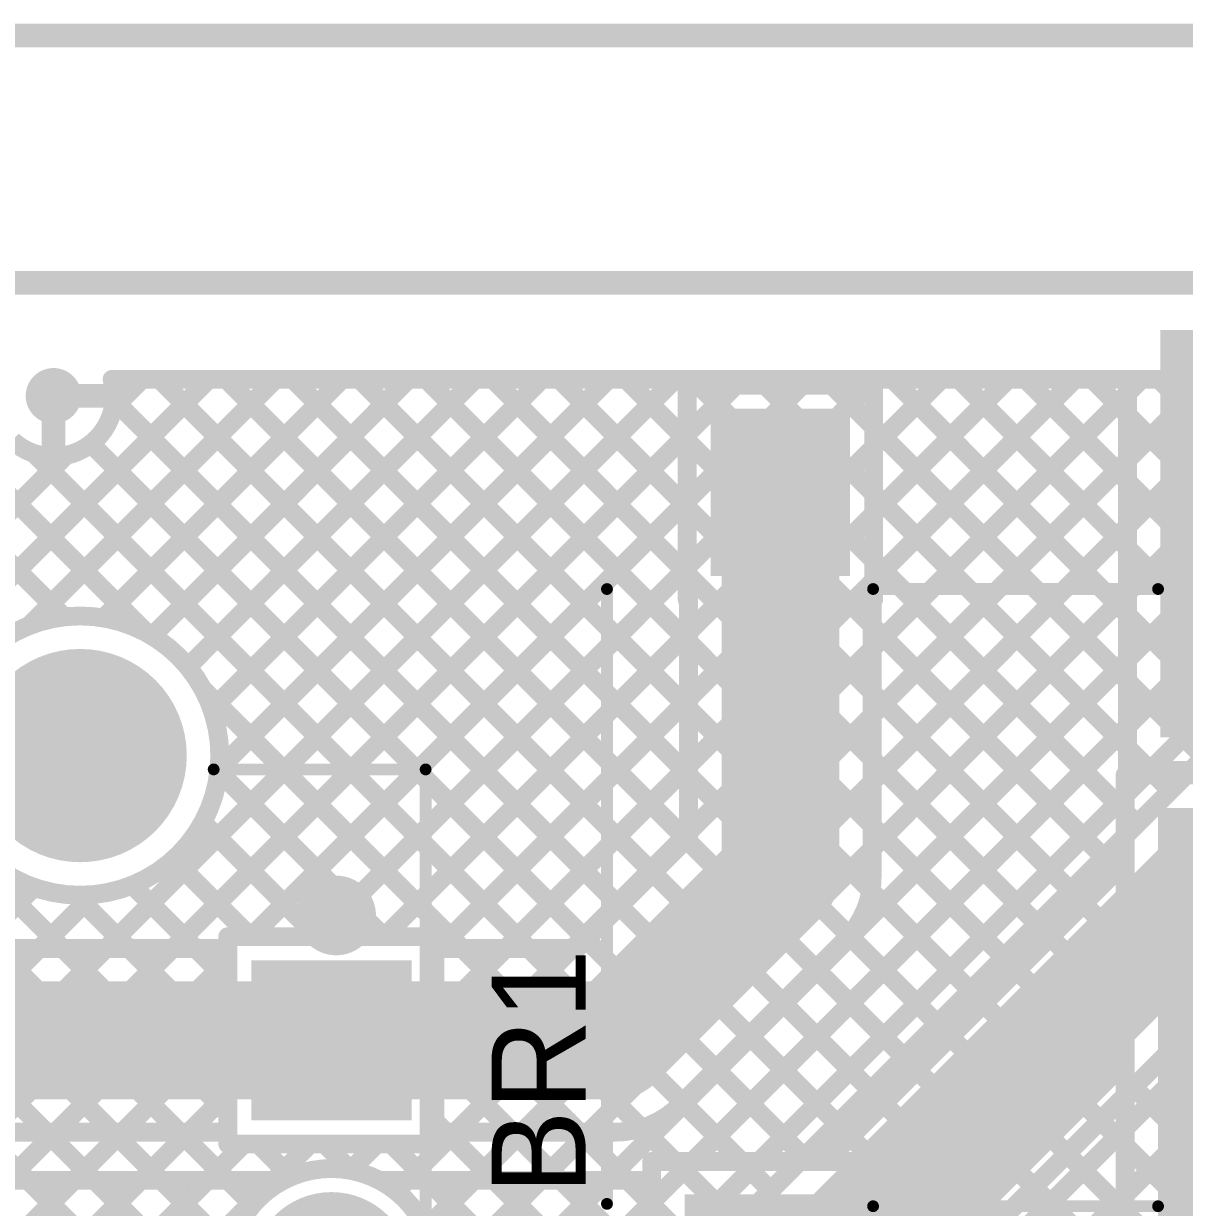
# Model space of a CAD drawing. Header units: millimetres. Extents: x 0.84 to 4.46, y 0.99 to 2.92.
# Drawn here: x 1.374 to 1.867, y 2.403 to 2.905 of the extents above; entities that cross this region are included whole.
import ezdxf

# ---------------------------------------------------------------- set-up
doc = ezdxf.new("R2010")
doc.units = ezdxf.units.MM
doc.header["$MEASUREMENT"] = 0
for name, color, linetype in [('BottomLayer', 5, 'Continuous'), ('BottomSolder', 6, 'Continuous'), ('Mechanical1', 6, 'Continuous'), ('Mechanical2', 216, 'Continuous'), ('MultiLayer', 9, 'Continuous'), ('PadHoleLayer', 156, 'Continuous'), ('TopLayer', 1, 'Continuous'), ('TopOverlay', 2, 'Continuous'), ('TopPaste', 8, 'Continuous'), ('TopSolder', 216, 'Continuous'), ('ViaHoleLayer', 16, 'Continuous')]:
    doc.layers.add(name, color=color, linetype=linetype)

# ---------------------------------------------------------------- blocks, each defined once
blk = doc.blocks.new('DF06S_36')
at = {"layer": 'TopLayer'}
for points in [[(-0.07677, 0.20354), (-0.12795, 0.20354), (-0.07677, 0.14055), (-0.12795, 0.14055)], [(0.12795, 0.20354), (0.07677, 0.20354), (0.12795, 0.14055), (0.07677, 0.14055)], [(-0.07677, -0.14055), (-0.12795, -0.14055), (-0.07677, -0.20354), (-0.12795, -0.20354)], [(0.12795, -0.14055), (0.07677, -0.14055), (0.12795, -0.20354), (0.07677, -0.20354)]]:
    blk.add_solid(points, dxfattribs=at)
at = {"layer": 'TopOverlay', "const_width": 0.005}
for points in [[(-0.176, 0.13), (-0.176, -0.131)], [(0.063, 0.131), (-0.058, 0.131)], [(0.176, 0.13), (0.176, -0.131)], [(0.063, -0.131), (-0.058, -0.131)]]:
    blk.add_lwpolyline(points, dxfattribs=at)
at = {"layer": 'TopOverlay'}
for points, const_width in [([(-0.17725, 0.13, 1), (-0.17475, 0.13, 1)], 0.0025), ([(-0.05925, 0.131, 1), (-0.05675, 0.131, 1)], 0.0025), ([(0.06175, 0.131, 1), (0.06425, 0.131, 1)], 0.0025), ([(0.17475, 0.13, 1), (0.17725, 0.13, 1)], 0.0025), ([(-0.17725, -0.131, 1), (-0.17475, -0.131, 1)], 0.0025), ([(-0.05925, -0.131, 1), (-0.05675, -0.131, 1)], 0.0025), ([(0.06175, -0.131, 1), (0.06425, -0.131, 1)], 0.0025), ([(0.17475, -0.131, 1), (0.17725, -0.131, 1)], 0.0025), ([(-0.1427, -0.174, 1), (-0.1633, -0.174, 1)], 0.01969), ([(-0.16822, -0.174, 1), (-0.15837, -0.174, 1)], 0.00984), ([(-0.14763, -0.174, 1), (-0.13778, -0.174, 1)], 0.00984)]:
    blk.add_lwpolyline(points, format="xyb", close=True, dxfattribs=dict(at, const_width=const_width))
at = {"layer": 'TopPaste'}
for points in [[(-0.07677, 0.20354), (-0.12795, 0.20354), (-0.07677, 0.14055), (-0.12795, 0.14055)], [(0.12795, 0.20354), (0.07677, 0.20354), (0.12795, 0.14055), (0.07677, 0.14055)], [(-0.07677, -0.14055), (-0.12795, -0.14055), (-0.07677, -0.20354), (-0.12795, -0.20354)], [(0.12795, -0.14055), (0.07677, -0.14055), (0.12795, -0.20354), (0.07677, -0.20354)]]:
    blk.add_solid(points, dxfattribs=at)
at = {"layer": 'TopSolder'}
for points in [[(-0.07277, 0.20754), (-0.13195, 0.20754), (-0.07277, 0.13655), (-0.13195, 0.13655)], [(0.13195, 0.20754), (0.07277, 0.20754), (0.13195, 0.13655), (0.07277, 0.13655)], [(-0.07277, -0.13655), (-0.13195, -0.13655), (-0.07277, -0.20754), (-0.13195, -0.20754)], [(0.13195, -0.13655), (0.07277, -0.13655), (0.13195, -0.20754), (0.07277, -0.20754)]]:
    blk.add_solid(points, dxfattribs=at)
blk = doc.blocks.new('292303_1_51')
at = {"layer": 'BottomLayer', "const_width": 0.03}
blk.add_lwpolyline([(0.08343, 0, 1), (0.11343, 0, 1)], format="xyb", close=True, dxfattribs=at)
at = {"layer": 'BottomLayer'}
blk.add_solid([(-0.03, -0.03), (0.03, -0.03), (-0.03, 0.03), (0.03, 0.03)], dxfattribs=at)
at = {"layer": 'BottomSolder'}
for points, const_width in [([(0.08143, 0, 1), (0.11543, 0, 1)], 0.034), ([(-0.12287, -0.10669, 1), (-0.11887, -0.10669, 1)], 0.004)]:
    blk.add_lwpolyline(points, format="xyb", close=True, dxfattribs=dict(at, const_width=const_width))
blk.add_solid([(-0.034, -0.034), (0.034, -0.034), (-0.034, 0.034), (0.034, 0.034)], dxfattribs=at)
at = {"layer": 'MultiLayer', "const_width": 0.03}
blk.add_lwpolyline([(0.08343, 0, 1), (0.11343, 0, 1)], format="xyb", close=True, dxfattribs=at)
at = {"layer": 'MultiLayer'}
blk.add_solid([(-0.03, -0.03), (0.03, -0.03), (-0.03, 0.03), (0.03, 0.03)], dxfattribs=at)
at = {"layer": 'PadHoleLayer'}
for points, const_width in [([(-0.00906, 0, 1), (0.00906, 0, 1)], 0.01811), ([(-0.1435, -0.10669, 1), (-0.09823, -0.10669, 1)], 0.04528)]:
    blk.add_lwpolyline(points, format="xyb", close=True, dxfattribs=dict(at, const_width=const_width))
at = {"layer": 'TopLayer', "const_width": 0.03}
blk.add_lwpolyline([(0.08343, 0, 1), (0.11343, 0, 1)], format="xyb", close=True, dxfattribs=at)
at = {"layer": 'TopLayer'}
blk.add_solid([(-0.03, -0.03), (0.03, -0.03), (-0.03, 0.03), (0.03, 0.03)], dxfattribs=at)
at = {"layer": 'TopOverlay', "const_width": 0.005}
for points in [[(-0.115, -0.05), (-0.115, 0.04)], [(0.395, 0.04), (-0.115, 0.04)]]:
    blk.add_lwpolyline(points, dxfattribs=at)
at = {"layer": 'TopOverlay'}
for points, const_width in [([(-0.11625, 0.04, 1), (-0.11375, 0.04, 1)], 0.0025), ([(-0.11625, 0.04, 1), (-0.11375, 0.04, 1)], 0.0025), ([(-0.04593, 0.002, 1), (-0.06007, 0.002, 1)], 0.01969), ([(-0.06499, 0.002, 1), (-0.05515, 0.002, 1)], 0.00984), ([(-0.05085, 0.002, 1), (-0.04101, 0.002, 1)], 0.00984), ([(-0.11625, -0.05, 1), (-0.11375, -0.05, 1)], 0.0025)]:
    blk.add_lwpolyline(points, format="xyb", close=True, dxfattribs=dict(at, const_width=const_width))
at = {"layer": 'TopSolder'}
for points, const_width in [([(0.08143, 0, 1), (0.11543, 0, 1)], 0.034), ([(-0.12287, -0.10669, 1), (-0.11887, -0.10669, 1)], 0.004)]:
    blk.add_lwpolyline(points, format="xyb", close=True, dxfattribs=dict(at, const_width=const_width))
blk.add_solid([(-0.034, -0.034), (0.034, -0.034), (-0.034, 0.034), (0.034, 0.034)], dxfattribs=at)

msp = doc.modelspace()

# ---------------------------------------------------------------- linework, layer by layer
at = {"layer": 'BottomLayer'}
for points, const_width in [([(1.38109, 2.747, 1), (1.39291, 2.747, 1)], 0.01181), ([(1.40984, 2.754, 1), (1.41384, 2.754, 1)], 0.004), ([(1.40984, 2.754, 1), (1.41384, 2.754, 1)], 0.004), ([(1.42264, 2.754, 1), (1.42664, 2.754, 1)], 0.004), ([(1.43007, 2.754, 1), (1.43407, 2.754, 1)], 0.004), ([(1.45092, 2.754, 1), (1.45492, 2.754, 1)], 0.004), ([(1.45836, 2.754, 1), (1.46236, 2.754, 1)], 0.004), ([(1.47921, 2.754, 1), (1.48321, 2.754, 1)], 0.004), ([(1.48664, 2.754, 1), (1.49064, 2.754, 1)], 0.004), ([(1.50749, 2.754, 1), (1.51149, 2.754, 1)], 0.004), ([(1.51493, 2.754, 1), (1.51893, 2.754, 1)], 0.004), ([(1.53577, 2.754, 1), (1.53977, 2.754, 1)], 0.004), ([(1.54321, 2.754, 1), (1.54721, 2.754, 1)], 0.004), ([(1.56406, 2.754, 1), (1.56806, 2.754, 1)], 0.004), ([(1.5715, 2.754, 1), (1.5755, 2.754, 1)], 0.004), ([(1.59234, 2.754, 1), (1.59634, 2.754, 1)], 0.004), ([(1.59978, 2.754, 1), (1.60378, 2.754, 1)], 0.004), ([(1.62063, 2.754, 1), (1.62463, 2.754, 1)], 0.004), ([(1.62806, 2.754, 1), (1.63206, 2.754, 1)], 0.004), ([(1.64891, 2.754, 1), (1.65291, 2.754, 1)], 0.004), ([(1.65635, 2.754, 1), (1.66035, 2.754, 1)], 0.004), ([(1.6772, 2.754, 1), (1.6812, 2.754, 1)], 0.004), ([(1.68463, 2.754, 1), (1.68863, 2.754, 1)], 0.004), ([(1.70548, 2.754, 1), (1.70948, 2.754, 1)], 0.004), ([(1.71292, 2.754, 1), (1.71692, 2.754, 1)], 0.004), ([(1.73377, 2.754, 1), (1.73777, 2.754, 1)], 0.004), ([(1.7412, 2.754, 1), (1.7452, 2.754, 1)], 0.004), ([(1.76205, 2.754, 1), (1.76605, 2.754, 1)], 0.004), ([(1.76949, 2.754, 1), (1.77349, 2.754, 1)], 0.004), ([(1.79033, 2.754, 1), (1.79433, 2.754, 1)], 0.004), ([(1.79777, 2.754, 1), (1.80177, 2.754, 1)], 0.004), ([(1.81862, 2.754, 1), (1.82262, 2.754, 1)], 0.004), ([(1.82605, 2.754, 1), (1.83005, 2.754, 1)], 0.004), ([(1.8469, 2.754, 1), (1.8509, 2.754, 1)], 0.004), ([(1.85434, 2.754, 1), (1.85834, 2.754, 1)], 0.004), ([(1.3845, 2.747, 1), (1.3895, 2.747, 1)], 0.005), ([(1.3845, 2.747, 1), (1.3895, 2.747, 1)], 0.005), ([(1.40631, 2.747, 1), (1.41131, 2.747, 1)], 0.005), ([(1.41074, 2.74505, 1), (1.41474, 2.74505, 1)], 0.004), ([(1.41081, 2.747, 1), (1.41481, 2.747, 1)], 0.004), ([(1.41081, 2.747, 1), (1.41481, 2.747, 1)], 0.004), ([(1.41024, 2.7416, 1), (1.41424, 2.7416, 1)], 0.004), ([(1.3845, 2.72519, 1), (1.3895, 2.72519, 1)], 0.005), ([(1.40087, 2.72664, 1), (1.40487, 2.72664, 1)], 0.004), ([(1.37664, 2.72258, 1), (1.38064, 2.72258, 1)], 0.004), ([(1.3904, 2.72176, 1), (1.3944, 2.72176, 1)], 0.004), ([(1.45758, 2.59429, 1), (1.33903, 2.59429, 1)], 0.008), ([(1.37469, 2.64949, 1), (1.37869, 2.64949, 1)], 0.004), ([(1.38948, 2.65317, 1), (1.39348, 2.65317, 1)], 0.004), ([(1.40622, 2.65273, 1), (1.41022, 2.65273, 1)], 0.004), ([(1.42451, 2.64643, 1), (1.42851, 2.64643, 1)], 0.004), ([(1.42686, 2.64509, 1), (1.43086, 2.64509, 1)], 0.004), ([(1.44205, 2.63199, 1), (1.44605, 2.63199, 1)], 0.004), ([(1.44844, 2.62249, 1), (1.45244, 2.62249, 1)], 0.004), ([(1.45225, 2.6139, 1), (1.45625, 2.6139, 1)], 0.004), ([(1.45558, 2.59429, 1), (1.45958, 2.59429, 1)], 0.004), ([(1.45519, 2.58746, 1), (1.45919, 2.58746, 1)], 0.004), ([(1.45532, 2.58869, 1), (1.45932, 2.58869, 1)], 0.004), ([(1.85924, 2.57939, 1), (1.86324, 2.57939, 1)], 0.004), ([(1.44839, 2.56598, 1), (1.45239, 2.56598, 1)], 0.004), ([(1.8451, 2.56525, 1), (1.8491, 2.56525, 1)], 0.004), ([(1.4359, 2.55018, 1), (1.4399, 2.55018, 1)], 0.004), ([(1.83096, 2.55111, 1), (1.83496, 2.55111, 1)], 0.004), ([(1.41848, 2.53932, 1), (1.42248, 2.53932, 1)], 0.004), ([(1.3767, 2.53835, 1), (1.3807, 2.53835, 1)], 0.004), ([(1.39447, 2.53504, 1), (1.39847, 2.53504, 1)], 0.004), ([(1.40191, 2.53528, 1), (1.40591, 2.53528, 1)], 0.004), ([(1.81681, 2.53697, 1), (1.82081, 2.53697, 1)], 0.004), ([(1.80267, 2.52283, 1), (1.80667, 2.52283, 1)], 0.004), ([(1.459, 2.51743, 1), (1.463, 2.51743, 1)], 0.004), ([(1.459, 2.51743, 1), (1.463, 2.51743, 1)], 0.004), ([(1.46866, 2.51743, 1), (1.47266, 2.51743, 1)], 0.004), ([(1.46891, 2.51743, 1), (1.47291, 2.51743, 1)], 0.004), ([(1.49694, 2.51743, 1), (1.50094, 2.51743, 1)], 0.004), ([(1.49719, 2.51743, 1), (1.50119, 2.51743, 1)], 0.004), ([(1.52523, 2.51743, 1), (1.52923, 2.51743, 1)], 0.004), ([(1.52547, 2.51743, 1), (1.52947, 2.51743, 1)], 0.004), ([(1.547, 2.51743, 1), (1.551, 2.51743, 1)], 0.004), ([(1.547, 2.51743, 1), (1.551, 2.51743, 1)], 0.004), ([(1.547, 2.51067, 1), (1.551, 2.51067, 1)], 0.004), ([(1.78853, 2.50868, 1), (1.79253, 2.50868, 1)], 0.004), ([(1.459, 2.50752, 1), (1.463, 2.50752, 1)], 0.004), ([(1.459, 2.4988, 1), (1.463, 2.4988, 1)], 0.004), ([(1.547, 2.49565, 1), (1.551, 2.49565, 1)], 0.004), ([(1.77439, 2.49454, 1), (1.77839, 2.49454, 1)], 0.004), ([(1.459, 2.47923, 1), (1.463, 2.47923, 1)], 0.004), ([(1.547, 2.48238, 1), (1.551, 2.48238, 1)], 0.004), ([(1.76024, 2.4804, 1), (1.76424, 2.4804, 1)], 0.004), ([(1.459, 2.47052, 1), (1.463, 2.47052, 1)], 0.004), ([(1.547, 2.46737, 1), (1.551, 2.46737, 1)], 0.004), ([(1.7461, 2.46626, 1), (1.7501, 2.46626, 1)], 0.004), ([(1.85783, 2.46767, 1), (1.86183, 2.46767, 1)], 0.004), ([(1.547, 2.4541, 1), (1.551, 2.4541, 1)], 0.004), ([(1.84368, 2.45353, 1), (1.84768, 2.45353, 1)], 0.004), ([(1.459, 2.45095, 1), (1.463, 2.45095, 1)], 0.004), ([(1.73196, 2.45211, 1), (1.73596, 2.45211, 1)], 0.004), ([(1.459, 2.44223, 1), (1.463, 2.44223, 1)], 0.004), ([(1.547, 2.43908, 1), (1.551, 2.43908, 1)], 0.004), ([(1.82954, 2.43939, 1), (1.83354, 2.43939, 1)], 0.004), ([(1.71782, 2.43797, 1), (1.72182, 2.43797, 1)], 0.004), ([(1.459, 2.42943, 1), (1.463, 2.42943, 1)], 0.004), ([(1.459, 2.42943, 1), (1.463, 2.42943, 1)], 0.004), ([(1.46576, 2.42943, 1), (1.46976, 2.42943, 1)], 0.004), ([(1.47181, 2.42943, 1), (1.47581, 2.42943, 1)], 0.004), ([(1.49404, 2.42943, 1), (1.49804, 2.42943, 1)], 0.004), ([(1.50009, 2.42943, 1), (1.50409, 2.42943, 1)], 0.004), ([(1.52233, 2.42943, 1), (1.52633, 2.42943, 1)], 0.004), ([(1.52837, 2.42943, 1), (1.53237, 2.42943, 1)], 0.004), ([(1.547, 2.42943, 1), (1.551, 2.42943, 1)], 0.004), ([(1.547, 2.42943, 1), (1.551, 2.42943, 1)], 0.004), ([(1.70368, 2.42383, 1), (1.70768, 2.42383, 1)], 0.004), ([(1.8154, 2.42524, 1), (1.8194, 2.42524, 1)], 0.004), ([(1.51114, 2.41824, 1), (1.51514, 2.41824, 1)], 0.004), ([(1.51131, 2.41821, 1), (1.51531, 2.41821, 1)], 0.004), ([(1.37409, 2.414, 1), (1.37809, 2.414, 1)], 0.004), ([(1.39377, 2.414, 1), (1.39777, 2.414, 1)], 0.004), ([(1.40238, 2.414, 1), (1.40638, 2.414, 1)], 0.004), ([(1.42205, 2.414, 1), (1.42605, 2.414, 1)], 0.004), ([(1.43066, 2.414, 1), (1.43466, 2.414, 1)], 0.004), ([(1.45033, 2.414, 1), (1.45433, 2.414, 1)], 0.004), ([(1.45895, 2.414, 1), (1.46295, 2.414, 1)], 0.004), ([(1.47862, 2.414, 1), (1.48262, 2.414, 1)], 0.004), ([(1.48263, 2.414, 1), (1.48663, 2.414, 1)], 0.004), ([(1.48263, 2.414, 1), (1.48663, 2.414, 1)], 0.004), ([(1.48575, 2.41548, 1), (1.48975, 2.41548, 1)], 0.004), ([(1.53052, 2.40933, 1), (1.53452, 2.40933, 1)], 0.004), ([(1.68953, 2.40969, 1), (1.69353, 2.40969, 1)], 0.004), ([(1.80126, 2.4111, 1), (1.80526, 2.4111, 1)], 0.004), ([(1.86639, 2.40254, 1), (1.87039, 2.40254, 1)], 0.004)]:
    msp.add_lwpolyline(points, format="xyb", close=True, dxfattribs=dict(at, const_width=const_width))
for points, const_width in [([(1.035, 2.33608), (1.45292, 2.754)], 0.008), ([(1.14923, 2.754), (1.461, 2.44223)], 0.008), ([(1.31091, 2.414), (1.65091, 2.754)], 0.008), ([(1.3392, 2.414), (1.6792, 2.754)], 0.008), ([(1.37669, 2.64949), (1.48121, 2.754)], 0.008), ([(1.40822, 2.65273), (1.50949, 2.754)], 0.008), ([(1.41184, 2.754), (2.40716, 2.754)], 0.008), ([(1.41224, 2.7416), (1.42464, 2.754)], 0.008), ([(1.42886, 2.64509), (1.53777, 2.754)], 0.008), ([(1.43207, 2.754), (1.73396, 2.45211)], 0.008), ([(1.44405, 2.63199), (1.56606, 2.754)], 0.008), ([(1.45425, 2.6139), (1.59434, 2.754)], 0.008), ([(1.45732, 2.58869), (1.62263, 2.754)], 0.008), ([(1.46036, 2.754), (1.7481, 2.46626)], 0.008), ([(1.47091, 2.51743), (1.70748, 2.754)], 0.008), ([(1.48864, 2.754), (1.76224, 2.4804)], 0.008), ([(1.49919, 2.51743), (1.73577, 2.754)], 0.008), ([(1.51693, 2.754), (1.77639, 2.49454)], 0.008), ([(1.52747, 2.51743), (1.76405, 2.754)], 0.008), ([(1.53252, 2.40933), (1.87719, 2.754)], 0.008), ([(1.5433, 2.33526), (1.96204, 2.754)], 0.008), ([(1.54494, 2.39347), (1.90547, 2.754)], 0.008), ([(1.54521, 2.754), (1.79053, 2.50868)], 0.008), ([(1.54856, 2.36881), (1.93376, 2.754)], 0.008), ([(1.549, 2.51067), (1.79233, 2.754)], 0.008), ([(1.549, 2.4541), (1.8489, 2.754)], 0.008), ([(1.549, 2.48238), (1.82062, 2.754)], 0.008), ([(1.57158, 2.33526), (1.99032, 2.754)], 0.008), ([(1.5735, 2.754), (1.80467, 2.52283)], 0.008), ([(1.59987, 2.33526), (2.01861, 2.754)], 0.008), ([(1.60178, 2.754), (1.81881, 2.53697)], 0.008), ([(1.63006, 2.754), (1.83296, 2.55111)], 0.008), ([(1.65835, 2.754), (1.8471, 2.56525)], 0.008), ([(1.68663, 2.754), (1.86124, 2.57939)], 0.008), ([(1.71492, 2.754), (1.87538, 2.59354)], 0.008), ([(1.7432, 2.754), (1.88952, 2.60768)], 0.008), ([(1.77149, 2.754), (1.90367, 2.62182)], 0.008), ([(1.79977, 2.754), (1.91781, 2.63596)], 0.008), ([(1.82805, 2.754), (1.93195, 2.6501)], 0.008), ([(1.85634, 2.754), (1.94609, 2.66425)], 0.008), ([(1.387, 2.747), (1.40881, 2.747)], 0.01), ([(1.387, 2.72519), (1.387, 2.747)], 0.01), ([(1.41274, 2.74505), (1.71982, 2.43797)], 0.008), ([(1.13959, 2.73535), (1.46095, 2.414)], 0.008), ([(1.40287, 2.72664), (1.70568, 2.42383)], 0.008), ([(1.035, 2.36436), (1.3924, 2.72176)], 0.008), ([(1.3228, 2.72185), (1.39148, 2.65317)], 0.008), ([(1.35175, 2.72119), (1.42651, 2.64643)], 0.008), ([(1.37864, 2.72258), (1.69153, 2.40969)], 0.008), ([(1.13868, 2.70798), (1.43266, 2.414)], 0.008), ([(1.13063, 2.68775), (1.40438, 2.414)], 0.008), ([(1.11808, 2.67201), (1.37609, 2.414)], 0.008), ([(1.61711, 2.33526), (1.94942, 2.66758)], 0.008), ([(1.63326, 2.29626), (1.977, 2.64)], 0.05), ([(1.45044, 2.62249), (1.67739, 2.39555)], 0.008), ([(1.64286, 2.23683), (2.00703, 2.601)], 0.008), ([(1.66084, 2.26868), (1.99315, 2.601)], 0.008), ([(1.67115, 2.23683), (2.03531, 2.601)], 0.008), ([(1.69943, 2.23683), (2.0636, 2.601)], 0.008), ([(1.45719, 2.58746), (1.52723, 2.51743)], 0.008), ([(1.45039, 2.56598), (1.49894, 2.51743)], 0.008), ([(1.4379, 2.55018), (1.47066, 2.51743)], 0.008), ([(1.42048, 2.53932), (1.461, 2.4988)], 0.008), ([(1.24856, 2.40821), (1.3787, 2.53835)], 0.008), ([(1.28263, 2.414), (1.40391, 2.53528)], 0.008), ([(1.39647, 2.53504), (1.461, 2.47052)], 0.008), ([(1.461, 2.51743), (1.549, 2.51743)], 0.008), ([(1.461, 2.42943), (1.461, 2.51743)], 0.008), ([(1.549, 2.42943), (1.549, 2.51743)], 0.008), ([(1.36748, 2.414), (1.461, 2.50752)], 0.008), ([(1.549, 2.49565), (1.66325, 2.3814)], 0.008), ([(1.39577, 2.414), (1.461, 2.47923)], 0.008), ([(1.549, 2.46737), (1.64911, 2.36726)], 0.008), ([(1.85983, 2.46767), (1.89667, 2.43083)], 0.008), ([(1.70268, 2.23683), (1.92142, 2.45558)], 0.008), ([(1.84568, 2.45353), (1.88253, 2.41668)], 0.008), ([(1.42405, 2.414), (1.461, 2.45095)], 0.008), ([(1.549, 2.43908), (1.63497, 2.35312)], 0.008), ([(1.83154, 2.43939), (1.86839, 2.40254)], 0.008), ([(1.45233, 2.414), (1.46776, 2.42943)], 0.008), ([(1.461, 2.42943), (1.549, 2.42943)], 0.008), ([(1.47381, 2.42943), (1.48775, 2.41548)], 0.008), ([(1.48062, 2.414), (1.49604, 2.42943)], 0.008), ([(1.50209, 2.42943), (1.51331, 2.41821)], 0.008), ([(1.51314, 2.41824), (1.52433, 2.42943)], 0.008), ([(1.53037, 2.42943), (1.62082, 2.33898)], 0.008), ([(1.8174, 2.42524), (1.85424, 2.3884)], 0.008), ([(1.269, 2.414), (1.48463, 2.414)], 0.008), ([(1.80326, 2.4111), (1.8401, 2.37426)], 0.008)]:
    msp.add_lwpolyline(points, dxfattribs=dict(at, const_width=const_width))
at = {"layer": 'BottomLayer', "const_width": 0.008}
for points in [[(1.41184, 2.754, -0.068768), (1.41281, 2.747)], [(1.41281, 2.747, -0.653684), (1.3695, 2.72803)], [(1.48463, 2.414, -0.563357), (1.549, 2.375)]]:
    msp.add_lwpolyline(points, format="xyb", dxfattribs=at)
at = {"layer": 'Mechanical1', "const_width": 0.01}
msp.add_lwpolyline([(1, 2.9), (2.42309, 2.9)], dxfattribs=at)
at = {"layer": 'Mechanical2', "const_width": 0.01}
msp.add_lwpolyline([(1, 2.795), (4.45, 2.795)], dxfattribs=at)
at = {"layer": 'MultiLayer', "const_width": 0.01181}
msp.add_lwpolyline([(1.38109, 2.747, 1), (1.39291, 2.747, 1)], format="xyb", close=True, dxfattribs=at)
at = {"layer": 'TopLayer'}
for points, const_width in [([(1.38109, 2.747, 1), (1.39291, 2.747, 1)], 0.01181), ([(1.40984, 2.754, 1), (1.41384, 2.754, 1)], 0.004), ([(1.40984, 2.754, 1), (1.41384, 2.754, 1)], 0.004), ([(1.42264, 2.754, 1), (1.42664, 2.754, 1)], 0.004), ([(1.43007, 2.754, 1), (1.43407, 2.754, 1)], 0.004), ([(1.45092, 2.754, 1), (1.45492, 2.754, 1)], 0.004), ([(1.45836, 2.754, 1), (1.46236, 2.754, 1)], 0.004), ([(1.47921, 2.754, 1), (1.48321, 2.754, 1)], 0.004), ([(1.48664, 2.754, 1), (1.49064, 2.754, 1)], 0.004), ([(1.50749, 2.754, 1), (1.51149, 2.754, 1)], 0.004), ([(1.51493, 2.754, 1), (1.51893, 2.754, 1)], 0.004), ([(1.53577, 2.754, 1), (1.53977, 2.754, 1)], 0.004), ([(1.54321, 2.754, 1), (1.54721, 2.754, 1)], 0.004), ([(1.56406, 2.754, 1), (1.56806, 2.754, 1)], 0.004), ([(1.5715, 2.754, 1), (1.5755, 2.754, 1)], 0.004), ([(1.59234, 2.754, 1), (1.59634, 2.754, 1)], 0.004), ([(1.59978, 2.754, 1), (1.60378, 2.754, 1)], 0.004), ([(1.62063, 2.754, 1), (1.62463, 2.754, 1)], 0.004), ([(1.62806, 2.754, 1), (1.63206, 2.754, 1)], 0.004), ([(1.64891, 2.754, 1), (1.65291, 2.754, 1)], 0.004), ([(1.65405, 2.75154, 1), (1.65805, 2.75154, 1)], 0.004), ([(1.65405, 2.75154, 1), (1.65805, 2.75154, 1)], 0.004), ([(1.65635, 2.754, 1), (1.66035, 2.754, 1)], 0.004), ([(1.65881, 2.75154, 1), (1.66281, 2.75154, 1)], 0.004), ([(1.67474, 2.75154, 1), (1.67874, 2.75154, 1)], 0.004), ([(1.6772, 2.754, 1), (1.6812, 2.754, 1)], 0.004), ([(1.68463, 2.754, 1), (1.68863, 2.754, 1)], 0.004), ([(1.68709, 2.75154, 1), (1.69109, 2.75154, 1)], 0.004), ([(1.70302, 2.75154, 1), (1.70702, 2.75154, 1)], 0.004), ([(1.70548, 2.754, 1), (1.70948, 2.754, 1)], 0.004), ([(1.71292, 2.754, 1), (1.71692, 2.754, 1)], 0.004), ([(1.71537, 2.75154, 1), (1.71937, 2.75154, 1)], 0.004), ([(1.73131, 2.75154, 1), (1.73531, 2.75154, 1)], 0.004), ([(1.73323, 2.75154, 1), (1.73723, 2.75154, 1)], 0.004), ([(1.73323, 2.75154, 1), (1.73723, 2.75154, 1)], 0.004), ([(1.73377, 2.754, 1), (1.73777, 2.754, 1)], 0.004), ([(1.7412, 2.754, 1), (1.7452, 2.754, 1)], 0.004), ([(1.76205, 2.754, 1), (1.76605, 2.754, 1)], 0.004), ([(1.76949, 2.754, 1), (1.77349, 2.754, 1)], 0.004), ([(1.79033, 2.754, 1), (1.79433, 2.754, 1)], 0.004), ([(1.79777, 2.754, 1), (1.80177, 2.754, 1)], 0.004), ([(1.81862, 2.754, 1), (1.82262, 2.754, 1)], 0.004), ([(1.82605, 2.754, 1), (1.83005, 2.754, 1)], 0.004), ([(1.841, 2.754, 1), (1.845, 2.754, 1)], 0.004), ([(1.841, 2.754, 1), (1.845, 2.754, 1)], 0.004), ([(1.3845, 2.747, 1), (1.3895, 2.747, 1)], 0.005), ([(1.3845, 2.747, 1), (1.3895, 2.747, 1)], 0.005), ([(1.40631, 2.747, 1), (1.41131, 2.747, 1)], 0.005), ([(1.41074, 2.74505, 1), (1.41474, 2.74505, 1)], 0.004), ([(1.41081, 2.747, 1), (1.41481, 2.747, 1)], 0.004), ([(1.41081, 2.747, 1), (1.41481, 2.747, 1)], 0.004), ([(1.841, 2.7481, 1), (1.845, 2.7481, 1)], 0.004), ([(1.41024, 2.7416, 1), (1.41424, 2.7416, 1)], 0.004), ([(1.841, 2.73905, 1), (1.845, 2.73905, 1)], 0.004), ([(1.65405, 2.73085, 1), (1.65805, 2.73085, 1)], 0.004), ([(1.73323, 2.73369, 1), (1.73723, 2.73369, 1)], 0.004), ([(1.3845, 2.72519, 1), (1.3895, 2.72519, 1)], 0.005), ([(1.40087, 2.72664, 1), (1.40487, 2.72664, 1)], 0.004), ([(1.65405, 2.72802, 1), (1.65805, 2.72802, 1)], 0.004), ([(1.68314, 2.70605, 1), (1.70814, 2.70605, 1)], 0.025), ([(1.73323, 2.72518, 1), (1.73723, 2.72518, 1)], 0.004), ([(1.37664, 2.72258, 1), (1.38064, 2.72258, 1)], 0.004), ([(1.3904, 2.72176, 1), (1.3944, 2.72176, 1)], 0.004), ([(1.841, 2.71981, 1), (1.845, 2.71981, 1)], 0.004), ([(1.841, 2.71077, 1), (1.845, 2.71077, 1)], 0.004), ([(1.73323, 2.7054, 1), (1.73723, 2.7054, 1)], 0.004), ([(1.65405, 2.70257, 1), (1.65805, 2.70257, 1)], 0.004), ([(1.65405, 2.69973, 1), (1.65805, 2.69973, 1)], 0.004), ([(1.73323, 2.69689, 1), (1.73723, 2.69689, 1)], 0.004), ([(1.841, 2.69153, 1), (1.845, 2.69153, 1)], 0.004), ([(1.841, 2.68249, 1), (1.845, 2.68249, 1)], 0.004), ([(1.65405, 2.67428, 1), (1.65805, 2.67428, 1)], 0.004), ([(1.73323, 2.67712, 1), (1.73723, 2.67712, 1)], 0.004), ([(1.65405, 2.67145, 1), (1.65805, 2.67145, 1)], 0.004), ([(1.73323, 2.66861, 1), (1.73723, 2.66861, 1)], 0.004), ([(1.65405, 2.66055, 1), (1.65805, 2.66055, 1)], 0.004), ([(1.65464, 2.66055, 1), (1.65864, 2.66055, 1)], 0.004), ([(1.73264, 2.66055, 1), (1.73664, 2.66055, 1)], 0.004), ([(1.73323, 2.66055, 1), (1.73723, 2.66055, 1)], 0.004), ([(1.841, 2.66324, 1), (1.845, 2.66324, 1)], 0.004), ([(1.841, 2.6542, 1), (1.845, 2.6542, 1)], 0.004), ([(1.45758, 2.59429, 1), (1.33903, 2.59429, 1)], 0.008), ([(1.37469, 2.64949, 1), (1.37869, 2.64949, 1)], 0.004), ([(1.38948, 2.65317, 1), (1.39348, 2.65317, 1)], 0.004), ([(1.40622, 2.65273, 1), (1.41022, 2.65273, 1)], 0.004), ([(1.73264, 2.64943, 1), (1.73664, 2.64943, 1)], 0.004), ([(1.42451, 2.64643, 1), (1.42851, 2.64643, 1)], 0.004), ([(1.42686, 2.64509, 1), (1.43086, 2.64509, 1)], 0.004), ([(1.65464, 2.64659, 1), (1.65864, 2.64659, 1)], 0.004), ([(1.65464, 2.64257, 1), (1.65864, 2.64257, 1)], 0.004), ([(1.73264, 2.63974, 1), (1.73664, 2.63974, 1)], 0.004), ([(1.841, 2.63496, 1), (1.845, 2.63496, 1)], 0.004), ([(1.44205, 2.63199, 1), (1.44605, 2.63199, 1)], 0.004), ([(1.841, 2.62592, 1), (1.845, 2.62592, 1)], 0.004), ([(1.44844, 2.62249, 1), (1.45244, 2.62249, 1)], 0.004), ([(1.73264, 2.62114, 1), (1.73664, 2.62114, 1)], 0.004), ([(1.45225, 2.6139, 1), (1.45625, 2.6139, 1)], 0.004), ([(1.65464, 2.6183, 1), (1.65864, 2.6183, 1)], 0.004), ([(1.65464, 2.61429, 1), (1.65864, 2.61429, 1)], 0.004), ([(1.73264, 2.61145, 1), (1.73664, 2.61145, 1)], 0.004), ([(1.841, 2.60668, 1), (1.845, 2.60668, 1)], 0.004), ([(1.45558, 2.59429, 1), (1.45958, 2.59429, 1)], 0.004), ([(1.841, 2.59763, 1), (1.845, 2.59763, 1)], 0.004), ([(1.65464, 2.59002, 1), (1.65864, 2.59002, 1)], 0.004), ([(1.73264, 2.59286, 1), (1.73664, 2.59286, 1)], 0.004), ([(1.45519, 2.58746, 1), (1.45919, 2.58746, 1)], 0.004), ([(1.45532, 2.58869, 1), (1.45932, 2.58869, 1)], 0.004), ([(1.65464, 2.58601, 1), (1.65864, 2.58601, 1)], 0.004), ([(1.84, 2.58608, 1), (1.844, 2.58608, 1)], 0.004), ([(1.84, 2.58608, 1), (1.844, 2.58608, 1)], 0.004), ([(1.841, 2.588, 1), (1.845, 2.588, 1)], 0.004), ([(1.841, 2.588, 1), (1.845, 2.588, 1)], 0.004), ([(1.73264, 2.58317, 1), (1.73664, 2.58317, 1)], 0.004), ([(1.84, 2.57739, 1), (1.844, 2.57739, 1)], 0.004), ([(1.84, 2.57035, 1), (1.844, 2.57035, 1)], 0.004), ([(1.44839, 2.56598, 1), (1.45239, 2.56598, 1)], 0.004), ([(1.68314, 2.54364, 1), (1.70814, 2.54364, 1)], 0.025), ([(1.68314, 2.54364, 1), (1.70814, 2.54364, 1)], 0.025), ([(1.73264, 2.56457, 1), (1.73664, 2.56457, 1)], 0.004), ([(1.6536, 2.55876, 1), (1.6576, 2.55876, 1)], 0.004), ([(1.65464, 2.56174, 1), (1.65864, 2.56174, 1)], 0.004), ([(1.65464, 2.55979, 1), (1.65864, 2.55979, 1)], 0.004), ([(1.65464, 2.55979, 1), (1.65864, 2.55979, 1)], 0.004), ([(1.73264, 2.55488, 1), (1.73664, 2.55488, 1)], 0.004), ([(1.4359, 2.55018, 1), (1.4399, 2.55018, 1)], 0.004), ([(1.84, 2.54911, 1), (1.844, 2.54911, 1)], 0.004), ([(1.63946, 2.54461, 1), (1.64346, 2.54461, 1)], 0.004), ([(1.73264, 2.54364, 1), (1.73664, 2.54364, 1)], 0.004), ([(1.73264, 2.54364, 1), (1.73664, 2.54364, 1)], 0.004), ([(1.73264, 2.54364, 1), (1.73664, 2.54364, 1)], 0.004), ([(1.41848, 2.53932, 1), (1.42248, 2.53932, 1)], 0.004), ([(1.84, 2.54206, 1), (1.844, 2.54206, 1)], 0.004), ([(1.3767, 2.53835, 1), (1.3807, 2.53835, 1)], 0.004), ([(1.39447, 2.53504, 1), (1.39847, 2.53504, 1)], 0.004), ([(1.40191, 2.53528, 1), (1.40591, 2.53528, 1)], 0.004), ([(1.73205, 2.53688, 1), (1.73605, 2.53688, 1)], 0.004), ([(1.62532, 2.53047, 1), (1.62932, 2.53047, 1)], 0.004), ([(1.84, 2.52082, 1), (1.844, 2.52082, 1)], 0.004), ([(1.459, 2.51743, 1), (1.463, 2.51743, 1)], 0.004), ([(1.459, 2.51743, 1), (1.463, 2.51743, 1)], 0.004), ([(1.46866, 2.51743, 1), (1.47266, 2.51743, 1)], 0.004), ([(1.46891, 2.51743, 1), (1.47291, 2.51743, 1)], 0.004), ([(1.49694, 2.51743, 1), (1.50094, 2.51743, 1)], 0.004), ([(1.49719, 2.51743, 1), (1.50119, 2.51743, 1)], 0.004), ([(1.52523, 2.51743, 1), (1.52923, 2.51743, 1)], 0.004), ([(1.52547, 2.51743, 1), (1.52947, 2.51743, 1)], 0.004), ([(1.547, 2.51743, 1), (1.551, 2.51743, 1)], 0.004), ([(1.547, 2.51743, 1), (1.551, 2.51743, 1)], 0.004), ([(1.61118, 2.51633, 1), (1.61518, 2.51633, 1)], 0.004), ([(1.72121, 2.51606, 1), (1.72521, 2.51606, 1)], 0.004), ([(1.72121, 2.51606, 1), (1.72521, 2.51606, 1)], 0.004), ([(1.72121, 2.51606, 1), (1.72521, 2.51606, 1)], 0.004), ([(1.72285, 2.5178, 1), (1.72685, 2.5178, 1)], 0.004), ([(1.84, 2.51378, 1), (1.844, 2.51378, 1)], 0.004), ([(1.37905, 2.51243, 1), (1.38305, 2.51243, 1)], 0.004), ([(1.38881, 2.51243, 1), (1.39281, 2.51243, 1)], 0.004), ([(1.40734, 2.51243, 1), (1.41134, 2.51243, 1)], 0.004), ([(1.41709, 2.51243, 1), (1.42109, 2.51243, 1)], 0.004), ([(1.43562, 2.51243, 1), (1.43962, 2.51243, 1)], 0.004), ([(1.44537, 2.51243, 1), (1.44937, 2.51243, 1)], 0.004), ([(1.459, 2.51243, 1), (1.463, 2.51243, 1)], 0.004), ([(1.459, 2.51243, 1), (1.463, 2.51243, 1)], 0.004), ([(1.547, 2.51243, 1), (1.551, 2.51243, 1)], 0.004), ([(1.547, 2.51243, 1), (1.551, 2.51243, 1)], 0.004), ([(1.54876, 2.51243, 1), (1.55276, 2.51243, 1)], 0.004), ([(1.55851, 2.51243, 1), (1.56251, 2.51243, 1)], 0.004), ([(1.57704, 2.51243, 1), (1.58104, 2.51243, 1)], 0.004), ([(1.5868, 2.51243, 1), (1.5908, 2.51243, 1)], 0.004), ([(1.60533, 2.51243, 1), (1.60933, 2.51243, 1)], 0.004), ([(1.60727, 2.51243, 1), (1.61127, 2.51243, 1)], 0.004), ([(1.60727, 2.51243, 1), (1.61127, 2.51243, 1)], 0.004), ([(1.70876, 2.5036, 1), (1.71276, 2.5036, 1)], 0.004), ([(1.61293, 2.47343, 1), (1.63793, 2.47343, 1)], 0.025), ([(1.61293, 2.47343, 1), (1.63793, 2.47343, 1)], 0.025), ([(1.69461, 2.48946, 1), (1.69861, 2.48946, 1)], 0.004), ([(1.84, 2.49254, 1), (1.844, 2.49254, 1)], 0.004), ([(1.84, 2.4855, 1), (1.844, 2.4855, 1)], 0.004), ([(1.68047, 2.47532, 1), (1.68447, 2.47532, 1)], 0.004), ([(1.84, 2.46425, 1), (1.844, 2.46425, 1)], 0.004), ([(1.66633, 2.46118, 1), (1.67033, 2.46118, 1)], 0.004), ([(1.84, 2.45721, 1), (1.844, 2.45721, 1)], 0.004), ([(1.651, 2.44585, 1), (1.655, 2.44585, 1)], 0.004), ([(1.651, 2.44585, 1), (1.655, 2.44585, 1)], 0.004), ([(1.651, 2.44585, 1), (1.655, 2.44585, 1)], 0.004), ([(1.65219, 2.44703, 1), (1.65619, 2.44703, 1)], 0.004), ([(1.38195, 2.43443, 1), (1.38595, 2.43443, 1)], 0.004), ([(1.38591, 2.43443, 1), (1.38991, 2.43443, 1)], 0.004), ([(1.41024, 2.43443, 1), (1.41424, 2.43443, 1)], 0.004), ([(1.41419, 2.43443, 1), (1.41819, 2.43443, 1)], 0.004), ([(1.43852, 2.43443, 1), (1.44252, 2.43443, 1)], 0.004), ([(1.44247, 2.43443, 1), (1.44647, 2.43443, 1)], 0.004), ([(1.459, 2.43443, 1), (1.463, 2.43443, 1)], 0.004), ([(1.459, 2.43443, 1), (1.463, 2.43443, 1)], 0.004), ([(1.547, 2.43443, 1), (1.551, 2.43443, 1)], 0.004), ([(1.547, 2.43443, 1), (1.551, 2.43443, 1)], 0.004), ([(1.55166, 2.43443, 1), (1.55566, 2.43443, 1)], 0.004), ([(1.55561, 2.43443, 1), (1.55961, 2.43443, 1)], 0.004), ([(1.57994, 2.43443, 1), (1.58394, 2.43443, 1)], 0.004), ([(1.5839, 2.43443, 1), (1.5879, 2.43443, 1)], 0.004), ([(1.60823, 2.43443, 1), (1.61223, 2.43443, 1)], 0.004), ([(1.61218, 2.43443, 1), (1.61618, 2.43443, 1)], 0.004), ([(1.62343, 2.43443, 1), (1.62743, 2.43443, 1)], 0.004), ([(1.62343, 2.43443, 1), (1.62743, 2.43443, 1)], 0.004), ([(1.62343, 2.43443, 1), (1.62743, 2.43443, 1)], 0.004), ([(1.63481, 2.43612, 1), (1.63881, 2.43612, 1)], 0.004), ([(1.84, 2.43597, 1), (1.844, 2.43597, 1)], 0.004), ([(1.459, 2.42943, 1), (1.463, 2.42943, 1)], 0.004), ([(1.459, 2.42943, 1), (1.463, 2.42943, 1)], 0.004), ([(1.46576, 2.42943, 1), (1.46976, 2.42943, 1)], 0.004), ([(1.47181, 2.42943, 1), (1.47581, 2.42943, 1)], 0.004), ([(1.49404, 2.42943, 1), (1.49804, 2.42943, 1)], 0.004), ([(1.50009, 2.42943, 1), (1.50409, 2.42943, 1)], 0.004), ([(1.52233, 2.42943, 1), (1.52633, 2.42943, 1)], 0.004), ([(1.52837, 2.42943, 1), (1.53237, 2.42943, 1)], 0.004), ([(1.547, 2.42943, 1), (1.551, 2.42943, 1)], 0.004), ([(1.547, 2.42943, 1), (1.551, 2.42943, 1)], 0.004), ([(1.84, 2.42893, 1), (1.844, 2.42893, 1)], 0.004), ([(1.51114, 2.41824, 1), (1.51514, 2.41824, 1)], 0.004), ([(1.51131, 2.41821, 1), (1.51531, 2.41821, 1)], 0.004), ([(1.639, 2.422, 1), (1.643, 2.422, 1)], 0.004), ([(1.639, 2.422, 1), (1.643, 2.422, 1)], 0.004), ([(1.64894, 2.422, 1), (1.65294, 2.422, 1)], 0.004), ([(1.65632, 2.422, 1), (1.66032, 2.422, 1)], 0.004), ([(1.67722, 2.422, 1), (1.68122, 2.422, 1)], 0.004), ([(1.68461, 2.422, 1), (1.68861, 2.422, 1)], 0.004), ([(1.70551, 2.422, 1), (1.70951, 2.422, 1)], 0.004), ([(1.71289, 2.422, 1), (1.71689, 2.422, 1)], 0.004), ([(1.73379, 2.422, 1), (1.73779, 2.422, 1)], 0.004), ([(1.73379, 2.422, 1), (1.73779, 2.422, 1)], 0.004), ([(1.739, 2.422, 1), (1.743, 2.422, 1)], 0.004), ([(1.739, 2.422, 1), (1.743, 2.422, 1)], 0.004), ([(1.739, 2.41982, 1), (1.743, 2.41982, 1)], 0.004), ([(1.48575, 2.41548, 1), (1.48975, 2.41548, 1)], 0.004), ([(1.52337, 2.414, 1), (1.52737, 2.414, 1)], 0.004), ([(1.52337, 2.414, 1), (1.52737, 2.414, 1)], 0.004), ([(1.53519, 2.414, 1), (1.53919, 2.414, 1)], 0.004), ([(1.5438, 2.414, 1), (1.5478, 2.414, 1)], 0.004), ([(1.56347, 2.414, 1), (1.56747, 2.414, 1)], 0.004), ([(1.57208, 2.414, 1), (1.57608, 2.414, 1)], 0.004), ([(1.59176, 2.414, 1), (1.59576, 2.414, 1)], 0.004), ([(1.60037, 2.414, 1), (1.60437, 2.414, 1)], 0.004), ([(1.62004, 2.414, 1), (1.62404, 2.414, 1)], 0.004), ([(1.62865, 2.414, 1), (1.63265, 2.414, 1)], 0.004), ([(1.639, 2.414, 1), (1.643, 2.414, 1)], 0.004), ([(1.639, 2.414, 1), (1.643, 2.414, 1)], 0.004), ([(1.739, 2.41679, 1), (1.743, 2.41679, 1)], 0.004), ([(1.739, 2.41679, 1), (1.743, 2.41679, 1)], 0.004), ([(1.46946, 2.40348, 1), (1.47346, 2.40348, 1)], 0.004), ([(1.84, 2.40769, 1), (1.844, 2.40769, 1)], 0.004), ([(1.84, 2.40064, 1), (1.844, 2.40064, 1)], 0.004)]:
    msp.add_lwpolyline(points, format="xyb", close=True, dxfattribs=dict(at, const_width=const_width))
for points, const_width in [([(1.035, 2.33608), (1.45292, 2.754)], 0.008), ([(1.14923, 2.754), (1.39081, 2.51243)], 0.008), ([(1.37669, 2.64949), (1.48121, 2.754)], 0.008), ([(1.40822, 2.65273), (1.50949, 2.754)], 0.008), ([(1.40934, 2.51243), (1.65091, 2.754)], 0.008), ([(1.41184, 2.754), (1.843, 2.754)], 0.008), ([(1.41224, 2.7416), (1.42464, 2.754)], 0.008), ([(1.42886, 2.64509), (1.53777, 2.754)], 0.008), ([(1.43207, 2.754), (1.64146, 2.54461)], 0.008), ([(1.44405, 2.63199), (1.56606, 2.754)], 0.008), ([(1.45425, 2.6139), (1.59434, 2.754)], 0.008), ([(1.45732, 2.58869), (1.62263, 2.754)], 0.008), ([(1.46036, 2.754), (1.6556, 2.55876)], 0.008), ([(1.48864, 2.754), (1.65664, 2.58601)], 0.008), ([(1.51693, 2.754), (1.65664, 2.61429)], 0.008), ([(1.54521, 2.754), (1.65664, 2.64257)], 0.008), ([(1.5735, 2.754), (1.65605, 2.67145)], 0.008), ([(1.60178, 2.754), (1.65605, 2.69973)], 0.008), ([(1.63006, 2.754), (1.65605, 2.72802)], 0.008), ([(1.65605, 2.75154), (1.73523, 2.75154)], 0.008), ([(1.65605, 2.66055), (1.65605, 2.75154)], 0.008), ([(1.65835, 2.754), (1.66081, 2.75154)], 0.008), ([(1.67674, 2.75154), (1.6792, 2.754)], 0.008), ([(1.68663, 2.754), (1.68909, 2.75154)], 0.008), ([(1.70502, 2.75154), (1.70748, 2.754)], 0.008), ([(1.71492, 2.754), (1.71737, 2.75154)], 0.008), ([(1.73331, 2.75154), (1.73577, 2.754)], 0.008), ([(1.73523, 2.72518), (1.76405, 2.754)], 0.008), ([(1.73523, 2.66861), (1.82062, 2.754)], 0.008), ([(1.73523, 2.69689), (1.79233, 2.754)], 0.008), ([(1.73523, 2.66055), (1.73523, 2.75154)], 0.008), ([(1.7432, 2.754), (1.843, 2.6542)], 0.008), ([(1.77149, 2.754), (1.843, 2.68249)], 0.008), ([(1.79977, 2.754), (1.843, 2.71077)], 0.008), ([(1.82805, 2.754), (1.843, 2.73905)], 0.008), ([(1.843, 2.588), (1.843, 2.754)], 0.008), ([(1.387, 2.72519), (1.387, 2.747)], 0.01), ([(1.387, 2.747), (1.40881, 2.747)], 0.01), ([(1.41274, 2.74505), (1.62732, 2.53047)], 0.008), ([(1.73464, 2.63974), (1.843, 2.7481)], 0.008), ([(1.43762, 2.51243), (1.65605, 2.73085)], 0.008), ([(1.73523, 2.73369), (1.843, 2.62592)], 0.008), ([(1.40287, 2.72664), (1.61318, 2.51633)], 0.008), ([(1.69564, 2.54364), (1.69564, 2.70605)], 0.05), ([(1.035, 2.36436), (1.3924, 2.72176)], 0.008), ([(1.3228, 2.72185), (1.39148, 2.65317)], 0.008), ([(1.35175, 2.72119), (1.42651, 2.64643)], 0.008), ([(1.37864, 2.72258), (1.5888, 2.51243)], 0.008), ([(1.73464, 2.61145), (1.843, 2.71981)], 0.008), ([(1.73523, 2.7054), (1.843, 2.59763)], 0.008), ([(1.47091, 2.51743), (1.65605, 2.70257)], 0.008), ([(1.73464, 2.58317), (1.843, 2.69153)], 0.008), ([(1.49919, 2.51743), (1.65605, 2.67428)], 0.008), ([(1.73523, 2.67712), (1.842, 2.57035)], 0.008), ([(1.65664, 2.55979), (1.65664, 2.66055)], 0.008), ([(1.73464, 2.55488), (1.843, 2.66324)], 0.008), ([(1.73464, 2.54364), (1.73464, 2.66055)], 0.008), ([(1.73464, 2.64943), (1.842, 2.54206)], 0.008), ([(1.52747, 2.51743), (1.65664, 2.64659)], 0.008), ([(1.62204, 2.414), (1.843, 2.63496)], 0.008), ([(1.45044, 2.62249), (1.56051, 2.51243)], 0.008), ([(1.73464, 2.62114), (1.842, 2.51378)], 0.008), ([(1.55076, 2.51243), (1.65664, 2.6183)], 0.008), ([(1.65832, 2.422), (1.843, 2.60668)], 0.008), ([(1.57904, 2.51243), (1.65664, 2.59002)], 0.008), ([(1.73464, 2.59286), (1.842, 2.4855)], 0.008), ([(1.45719, 2.58746), (1.52723, 2.51743)], 0.008), ([(1.842, 2.58608), (2.28392, 2.58608)], 0.008), ([(1.842, 2.39446), (1.842, 2.58608)], 0.008), ([(1.843, 2.588), (2.28485, 2.588)], 0.008), ([(1.68661, 2.422), (1.842, 2.57739)], 0.008), ([(1.45039, 2.56598), (1.49894, 2.51743)], 0.008), ([(1.62543, 2.47343), (1.69564, 2.54364)], 0.05), ([(1.73464, 2.56457), (1.842, 2.45721)], 0.008), ([(1.60733, 2.51243), (1.65664, 2.56174)], 0.008), ([(1.60927, 2.51243), (1.65664, 2.55979)], 0.008), ([(1.4379, 2.55018), (1.47066, 2.51743)], 0.008), ([(1.71489, 2.422), (1.842, 2.54911)], 0.008), ([(1.42048, 2.53932), (1.44737, 2.51243)], 0.008), ([(1.35277, 2.51243), (1.3787, 2.53835)], 0.008), ([(1.38105, 2.51243), (1.40391, 2.53528)], 0.008), ([(1.39647, 2.53504), (1.41909, 2.51243)], 0.008), ([(1.73405, 2.53688), (1.842, 2.42893)], 0.008), ([(1.741, 2.41982), (1.842, 2.52082)], 0.008), ([(1.461, 2.51743), (1.549, 2.51743)], 0.008), ([(1.461, 2.51243), (1.461, 2.51743)], 0.008), ([(1.549, 2.51243), (1.549, 2.51743)], 0.008), ([(1.653, 2.44585), (1.72321, 2.51606)], 0.008), ([(1.72485, 2.5178), (1.842, 2.40064)], 0.008), ([(1.34743, 2.51243), (1.461, 2.51243)], 0.008), ([(1.549, 2.51243), (1.60927, 2.51243)], 0.008), ([(1.71076, 2.5036), (1.82014, 2.39422)], 0.008), ([(1.34743, 2.47343), (1.62543, 2.47343)], 0.05), ([(1.69661, 2.48946), (1.80013, 2.38594)], 0.008), ([(1.741, 2.39154), (1.842, 2.49254)], 0.008), ([(1.68247, 2.47532), (1.73579, 2.422)], 0.008), ([(1.741, 2.36325), (1.842, 2.46425)], 0.008), ([(1.66833, 2.46118), (1.70751, 2.422)], 0.008), ([(1.65419, 2.44703), (1.67922, 2.422)], 0.008), ([(1.344, 2.39052), (1.38791, 2.43443)], 0.008), ([(1.344, 2.33395), (1.44447, 2.43443)], 0.008), ([(1.344, 2.36223), (1.41619, 2.43443)], 0.008), ([(1.36358, 2.43443), (1.461, 2.43443)], 0.008), ([(1.38395, 2.43443), (1.46987, 2.34851)], 0.008), ([(1.41224, 2.43443), (1.46206, 2.3846)], 0.008), ([(1.44052, 2.43443), (1.47146, 2.40348)], 0.008), ([(1.461, 2.42943), (1.461, 2.43443)], 0.008), ([(1.53719, 2.414), (1.55761, 2.43443)], 0.008), ([(1.549, 2.43443), (1.62543, 2.43443)], 0.008), ([(1.549, 2.42943), (1.549, 2.43443)], 0.008), ([(1.55366, 2.43443), (1.57408, 2.414)], 0.008), ([(1.56547, 2.414), (1.5859, 2.43443)], 0.008), ([(1.58194, 2.43443), (1.60237, 2.414)], 0.008), ([(1.59376, 2.414), (1.61418, 2.43443)], 0.008), ([(1.61023, 2.43443), (1.63065, 2.414)], 0.008), ([(1.63681, 2.43612), (1.65094, 2.422)], 0.008), ([(1.741, 2.33497), (1.842, 2.43597)], 0.008), ([(1.344, 2.27738), (1.49604, 2.42943)], 0.008), ([(1.344, 2.30567), (1.46776, 2.42943)], 0.008), ([(1.35962, 2.43047), (1.46881, 2.32128)], 0.008), ([(1.461, 2.42943), (1.549, 2.42943)], 0.008), ([(1.47381, 2.42943), (1.48775, 2.41548)], 0.008), ([(1.50209, 2.42943), (1.51331, 2.41821)], 0.008), ([(1.51314, 2.41824), (1.52433, 2.42943)], 0.008), ([(1.53037, 2.42943), (1.5458, 2.414)], 0.008), ([(1.641, 2.422), (1.741, 2.422)], 0.008), ([(1.641, 2.414), (1.641, 2.422)], 0.008), ([(1.73579, 2.422), (1.741, 2.41679)], 0.008), ([(1.741, 2.31), (1.741, 2.422)], 0.008), ([(1.52537, 2.414), (1.641, 2.414)], 0.008), ([(1.741, 2.41679), (1.78582, 2.37197)], 0.008), ([(1.82877, 2.39446), (1.842, 2.40769)], 0.008)]:
    msp.add_lwpolyline(points, dxfattribs=dict(at, const_width=const_width))
at = {"layer": 'TopLayer', "const_width": 0.008}
for points in [[(1.41184, 2.754, -0.068768), (1.41281, 2.747)], [(1.41281, 2.747, -0.653684), (1.3695, 2.72803)], [(1.73464, 2.54364, -0.198912), (1.72321, 2.51606)], [(1.73464, 2.54364, -0.198912), (1.72321, 2.51606)], [(1.653, 2.44585, -0.198912), (1.62543, 2.43443)], [(1.653, 2.44585, -0.198912), (1.62543, 2.43443)], [(1.48535, 2.33563, -1.009291), (1.52537, 2.414)]]:
    msp.add_lwpolyline(points, format="xyb", dxfattribs=at)
at = {"layer": 'TopLayer'}
for points in [[(1.857, 2.602), (2.271, 2.602), (1.857, 2.775), (2.271, 2.775)], [(1.856, 2.327), (2.26992, 2.327), (1.856, 2.57208), (2.26992, 2.57208)], [(1.655, 2.324), (1.727, 2.324), (1.655, 2.408), (1.727, 2.408)]]:
    msp.add_solid(points, dxfattribs=at)
at = {"layer": 'ViaHoleLayer', "const_width": 0.00591}
msp.add_lwpolyline([(1.38405, 2.747, 1), (1.38995, 2.747, 1)], format="xyb", close=True, dxfattribs=at)

# ---------------------------------------------------------------- block references
for name, p, rotation in [('DF06S_36', (1.798, 2.534), 180), ('292303_1_51', (1.505, 2.47343), 270)]:
    msp.add_blockref(name, p, dxfattribs=dict(rotation=rotation))

# ---------------------------------------------------------------- texts
at = {"layer": 'TopOverlay'}
msp.add_text('BR1', height=0.04, rotation=90, dxfattribs=at).set_placement((1.613, 2.408))

doc.saveas('drawing.dxf')
